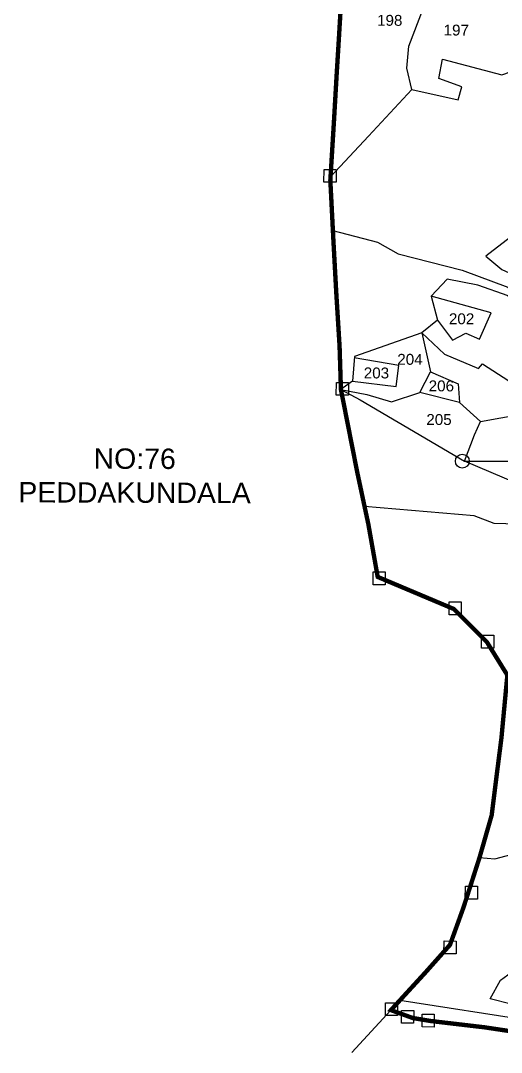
# Model space of a CAD drawing. Header units: millimetres. Extents: x 191342 to 235284, y 1600297 to 1616674.
# Drawn here: x 195383 to 196262, y 1601764 to 1603651 of the extents above; entities that cross this region are included whole.
import ezdxf

# ---------------------------------------------------------------- set-up
doc = ezdxf.new("R2010")
doc.units = ezdxf.units.MM
doc.header["$LTSCALE"] = 15
doc.linetypes.add('HIDDEN2', pattern=[0.1875, 0.125, -0.0625])
for name, color, linetype in [('BOUNDRY STONES', 240, 'Continuous'), ('DIMENSION', 1, 'Continuous'), ('PLOTS', 7, 'Continuous'), ('PLOTS NO', 7, 'Continuous'), ('ROADS', 1, 'Continuous'), ('VILLAGE BOUNDRY', 5, 'Continuous')]:
    doc.layers.add(name, color=color, linetype=linetype)
doc.styles.get("Standard").update_dxf_attribs({"font": 'arial.ttf'})

msp = doc.modelspace()

# ---------------------------------------------------------------- linework, layer by layer
at = {"layer": 'BOUNDRY STONES'}
for points in [[(195937.6, 1603379.4), (195959.7, 1603379.3), (195959.6, 1603355.9), (195937.5, 1603356)], [(195960.1, 1602989.7), (195982.2, 1602989.6), (195982.1, 1602966.3), (195960, 1602966.3)], [(196027.4, 1602643.1), (196049.5, 1602643), (196049.4, 1602619.6), (196027.3, 1602619.7)], [(196166.3, 1602588.2), (196188.4, 1602588.1), (196188.3, 1602564.8), (196166.2, 1602564.8)], [(196225.8, 1602527.2), (196247.9, 1602527.1), (196247.8, 1602503.8), (196225.7, 1602503.8)], [(196196, 1602067.9), (196218.1, 1602067.9), (196218, 1602044.5), (196195.9, 1602044.6)], [(196157, 1601967.9), (196179.1, 1601967.8), (196179, 1601944.4), (196156.9, 1601944.5)], [(196049.8, 1601855), (196071.9, 1601855), (196071.8, 1601831.6), (196049.7, 1601831.7)], [(196079.4, 1601840.7), (196101.5, 1601840.6), (196101.4, 1601817.3), (196079.3, 1601817.3)], [(196117, 1601834), (196139.1, 1601833.9), (196139.1, 1601810.5), (196117, 1601810.6)]]:
    msp.add_lwpolyline(points, close=True, dxfattribs=at)
msp.add_lwpolyline([(196059.9, 1601841.5), (195988.4, 1601764.2)], dxfattribs=at)
msp.add_circle((196190.4, 1602845.5), 12.7, dxfattribs=at)
at = {"layer": 'PLOTS'}
for points in [[(195949.5, 1603365.6), (196019, 1603440.3), (196098.2, 1603525.7), (196088.8, 1603564.5), (196092.4, 1603604.6), (196119.5, 1603674.6), (196134.4, 1603713.3), (196175.1, 1603697.7), (196179.9, 1603751.2), (196173.9, 1603784.1), (196154.8, 1603798), (196136.5, 1603810.4), (196102.9, 1603822.8), (196082, 1603848.2), (196075.1, 1603884.6), (196046, 1603895)], [(196098.2, 1603525.7), (196182.9, 1603506.3), (196189.5, 1603530.4), (196147.4, 1603545.3), (196154.3, 1603580.9), (196263, 1603552.3), (196268.2, 1603554.1), (196301.5, 1603566.9), (196331.1, 1603602.1), (196342.4, 1603619.5)], [(196233.7, 1603220.7), (196262.6, 1603196.4), (196382.7, 1603141.4), (196438.2, 1603119.8), (196510.7, 1603075.4), (196572.9, 1603083.1), (196562.7, 1603108.1), (196507, 1603146.8), (196484, 1603192.9), (196393.1, 1603227.3), (196382.4, 1603263), (196317.1, 1603276.2), (196286.5, 1603261.3), (196233.7, 1603220.7)], [(196885.4, 1602849.5), (196841.8, 1602862.3), (196844, 1602903.2), (196769.8, 1602898.5), (196774.5, 1602954.6), (196734.6, 1602967.6), (196693.1, 1602934.2), (196681, 1602942), (196673.3, 1602956.7), (196643.3, 1603014.2), (196562.9, 1603012.2), (196543.2, 1603053), (196385.6, 1603115.9), (196296.5, 1603098.6), (196274.2, 1603147.9), (196218.8, 1603167.4), (196162.8, 1603178.4), (196133.5, 1603147.3), (196145.2, 1603103.6), (196172.7, 1603066.9), (196196.7, 1603079.9), (196222, 1603068.7), (196243.4, 1603117.1), (196133.5, 1603147.3)], [(196145.2, 1603103.6), (196116.7, 1603080.5), (196132.2, 1603009), (196183, 1602986.8), (196185.4, 1602952.8), (196112.9, 1602971.3), (196132.2, 1603009)], [(196116.7, 1603080.5), (195993.1, 1603036.8), (195989.4, 1602991.8), (196069.7, 1602981.9), (196074.5, 1603020.8), (195992.9, 1603034.5)], [(196116.7, 1603080.5), (196157.8, 1603041.3), (196220.1, 1603014.9), (196227.1, 1603023.4), (196294.3, 1602980.3), (196442.3, 1602977.5), (196460.8, 1603012.7), (196481.8, 1603027.5), (196559.4, 1602990.4), (196542, 1602970.4), (196550.2, 1602938.5), (196627.1, 1602895.4), (196638.7, 1602888.9), (196693.1, 1602934.2)], [(195989.4, 1602991.8), (195968.5, 1602976.6), (196003.6, 1602957.7), (196073.4, 1602916.8), (196194.7, 1602845.8), (196212.5, 1602893.5), (196223.9, 1602917.9), (196185.4, 1602952.8)], [(195968.5, 1602976.6), (196016, 1602967.6), (196061.1, 1602954.4), (196112.9, 1602971.3)], [(196223.9, 1602917.9), (196298.1, 1602931.3), (196368.4, 1602940.3), (196367.1, 1602919.5), (196488.8, 1602899.4), (196504.3, 1602908.2), (196550.2, 1602938.5)], [(196404.4, 1602754.2), (196361, 1602774.9), (196194.7, 1602845.8), (196285, 1602845.5), (196386.1, 1602833.2), (196363.5, 1602773.7)], [(196471.8, 1601954.7), (196326.3, 1601843.1), (196295.7, 1601862.3), (196280, 1601852.4), (196241.4, 1601862.1), (196260.2, 1601896.5), (196293.6, 1601920.8), (196353.4, 1602045.1), (196454.4, 1602023.7), (196471.8, 1601954.7)]]:
    msp.add_lwpolyline(points, dxfattribs=at)
at = {"layer": 'ROADS'}
for points in [[(195953.8, 1603267.7), (196035.3, 1603246.2), (196073.1, 1603224.7), (196190.1, 1603194.7), (196273.7, 1603163.6), (196300.6, 1603142.2), (196344, 1603129.8), (196378.9, 1603127.4), (196427.6, 1603112.7), (196512, 1603069.6), (196528.4, 1603069.2), (196549.5, 1603071.1), (196684.3, 1603039.5), (196808.8, 1603005.5), (196914.1, 1603000.8), (196990.2, 1602997.5), (197016.6, 1603012), (197097.8, 1603035.5), (197132.8, 1603033.6), (197136.8, 1603050.1), (197154.5, 1603056.3), (197206.8, 1603058.4), (197222.6, 1603062), (197241.1, 1603078.1)], [(196845.1, 1602304.9), (196916, 1602437.9), (196941.2, 1602509.5), (196918.4, 1602595.4), (196882.4, 1602635.4), (196805.8, 1602674.3), (196678, 1602702.2), (196647.4, 1602719.1), (196535.1, 1602717.7), (196396.3, 1602727.6), (196249, 1602731.3), (196212.3, 1602745.8), (196011.7, 1602762.7)], [(196221.9, 1602120.4), (196250.2, 1602118.4), (196335.1, 1602140.8), (196427.4, 1602142.2), (196461.9, 1602135.8), (196516, 1602113.6)], [(196319.4, 1601821.5), (196076.1, 1601859.2)]]:
    msp.add_lwpolyline(points, dxfattribs=at)
at = {"layer": 'VILLAGE BOUNDRY', "linetype": 'HIDDEN2', "ltscale": 20, "const_width": 8}
msp.add_lwpolyline([(196360.9, 1601790.5), (196231, 1601810), (196133, 1601821.5), (196099.9, 1601827), (196059.9, 1601841.5), (196122.7, 1601910), (196167.9, 1601960.8), (196192.5, 1602029), (196204.8, 1602067.1), (196221.9, 1602120.4), (196244.1, 1602197.8), (196252, 1602261), (196262, 1602339.3), (196272.8, 1602454.2), (196235.3, 1602514.9), (196174.9, 1602575.2), (196035.7, 1602633.9), (196018.6, 1602730.4), (195998.3, 1602825.4), (195968.5, 1602976.6), (195966, 1603055.9), (195959.9, 1603154.5), (195954.7, 1603249.6), (195949.1, 1603359.5), (195955.7, 1603466.8), (195960.8, 1603555.1), (195964.8, 1603619.6), (195969.8, 1603703.9)], dxfattribs=at)

# ---------------------------------------------------------------- texts
at = {"layer": 'DIMENSION', "insert": (195591.4, 1602868.8), "char_height": 37.244, "width": 456.737, "attachment_point": 2, "rotation": 359.794}
msp.add_mtext('\\pxqc;NO:76\\PPEDDAKUNDALA ', dxfattribs=at)
at = {"layer": 'PLOTS NO'}
for s, p in [('198', (196034.5, 1603642.1)), ('197', (196156.2, 1603624.3)), ('202', (196165.9, 1603096.2)), ('204', (196071.5, 1603022)), ('203', (196010.2, 1602997.1)), ('206', (196128.9, 1602973.4)), ('205', (196124.6, 1602911.9))]:
    msp.add_text(s, height=19.9, rotation=359.794, dxfattribs=at).set_placement(p)

doc.saveas('drawing.dxf')
